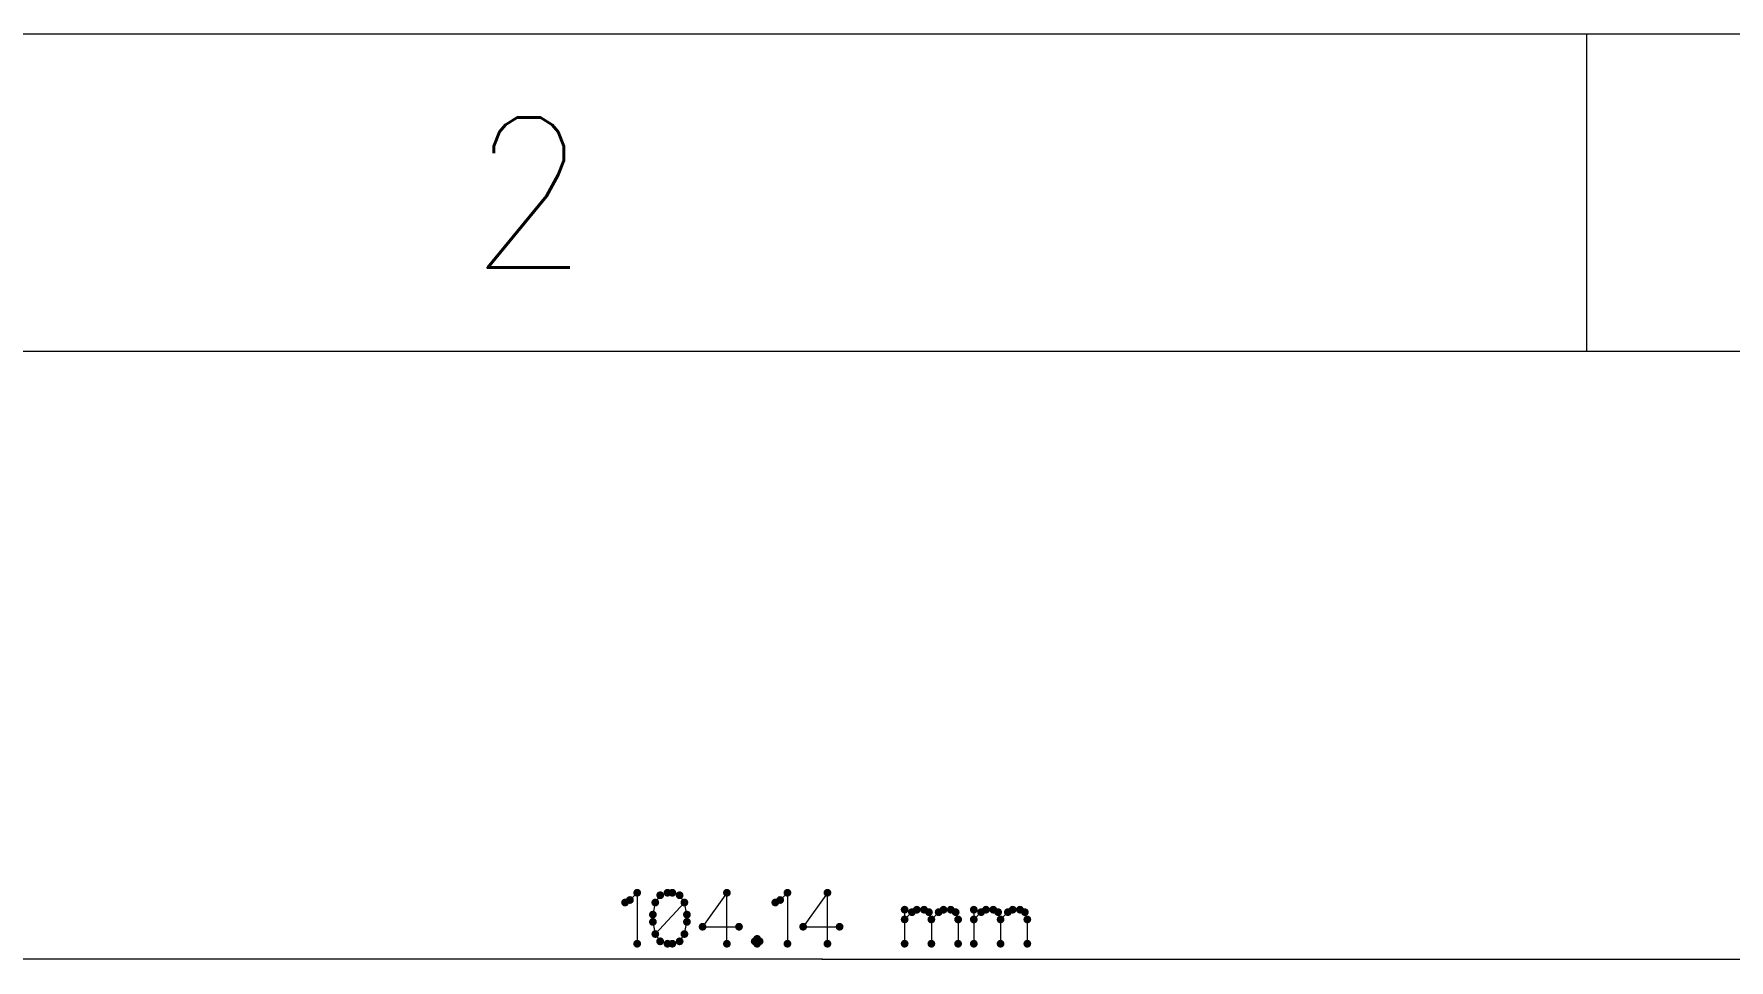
# Model space of a CAD drawing. Header units: millimetres. Extents: x 0 to 279, y 0 to 216.
# Drawn here: x 66.3 to 100.21, y 191.08 to 209.62 of the extents above; entities that cross this region are included whole.
import ezdxf

# ---------------------------------------------------------------- set-up
doc = ezdxf.new("R2010")
doc.units = ezdxf.units.MM
doc.layers.get('0').update_dxf_attribs({"lineweight": 0})
doc.layers.add('9.1 Drawing sheet', color=9, linetype='Continuous', lineweight=9)
doc.styles.add('textstyle9', font='Standard')

# ---------------------------------------------------------------- blocks, each defined once
blk = doc.blocks.new('Zoned border')
at = {"layer": '9.1 Drawing sheet'}
for p, q in [((6.35, 209.55), (273.05, 209.55)), ((97.367, 203.2), (97.367, 209.55))]:
    blk.add_line(p, q, dxfattribs=at)
at = {"layer": '9.1 Drawing sheet', "insert": (76.2, 206.375), "char_height": 3, "attachment_point": 5, "style": 'textstyle9'}
blk.add_mtext('2', dxfattribs=at)
blk = doc.blocks.new('Paper Frame')
at = {"layer": '9.1 Drawing sheet'}
blk.add_line((12.7, 203.2), (266.7, 203.2), dxfattribs=at)
blk.add_blockref('Zoned border', (0, 0), dxfattribs=at)
blk = doc.blocks.new('pcb')
h = blk.add_hatch(color=256)
edge = h.paths.add_edge_path(flags=0)
edge.add_arc((48.125, 42.097), 0.0785, 0, 360)
h = blk.add_hatch(color=256)
edge = h.paths.add_edge_path(flags=0)
edge.add_arc((48.222, 42.147), 0.0785, 0, 360)
h = blk.add_hatch(color=256)
edge = h.paths.add_edge_path(flags=0)
edge.add_arc((48.368, 42.292), 0.0785, 0, 360)
h = blk.add_hatch(color=256)
edge = h.paths.add_edge_path(flags=0)
edge.add_arc((48.73, 42.097), 0.0785, 0, 360)
h = blk.add_hatch(color=256)
edge = h.paths.add_edge_path(flags=0)
edge.add_arc((48.828, 42.243), 0.0785, 0, 360)
h = blk.add_hatch(color=256)
edge = h.paths.add_edge_path(flags=0)
edge.add_arc((48.974, 42.292), 0.0785, 0, 360)
h = blk.add_hatch(color=256)
edge = h.paths.add_edge_path(flags=0)
edge.add_arc((48.974, 42.292), 0.0785, 0, 360)
h = blk.add_hatch(color=256)
edge = h.paths.add_edge_path(flags=0)
edge.add_arc((49.071, 42.292), 0.0785, 0, 360)
h = blk.add_hatch(color=256)
edge = h.paths.add_edge_path(flags=0)
edge.add_arc((49.217, 42.243), 0.0785, 0, 360)
h = blk.add_hatch(color=256)
edge = h.paths.add_edge_path(flags=0)
edge.add_arc((49.313, 42.097), 0.0785, 0, 360)
h = blk.add_hatch(color=256)
edge = h.paths.add_edge_path(flags=0)
edge.add_arc((49.313, 42.097), 0.0785, 0, 360)
h = blk.add_hatch(color=256)
edge = h.paths.add_edge_path(flags=0)
edge.add_arc((50.163, 42.292), 0.0785, 0, 360)
h = blk.add_hatch(color=256)
edge = h.paths.add_edge_path(flags=0)
edge.add_arc((51.13, 42.097), 0.0785, 0, 360)
h = blk.add_hatch(color=256)
edge = h.paths.add_edge_path(flags=0)
edge.add_arc((51.228, 42.147), 0.0785, 0, 360)
h = blk.add_hatch(color=256)
edge = h.paths.add_edge_path(flags=0)
edge.add_arc((51.374, 42.292), 0.0785, 0, 360)
h = blk.add_hatch(color=256)
edge = h.paths.add_edge_path(flags=0)
edge.add_arc((52.174, 42.292), 0.0785, 0, 360)
h = blk.add_hatch(color=256)
edge = h.paths.add_edge_path(flags=0)
edge.add_arc((48.682, 41.855), 0.0785, 0, 360)
h = blk.add_hatch(color=256)
edge = h.paths.add_edge_path(flags=0)
edge.add_arc((48.682, 41.709), 0.0785, 0, 360)
h = blk.add_hatch(color=256)
edge = h.paths.add_edge_path(flags=0)
edge.add_arc((49.363, 41.855), 0.0785, 0, 360)
h = blk.add_hatch(color=256)
edge = h.paths.add_edge_path(flags=0)
edge.add_arc((49.363, 41.709), 0.0785, 0, 360)
h = blk.add_hatch(color=256)
edge = h.paths.add_edge_path(flags=0)
edge.add_arc((53.718, 41.953), 0.0785, 0, 360)
h = blk.add_hatch(color=256)
edge = h.paths.add_edge_path(flags=0)
edge.add_arc((53.718, 41.758), 0.0785, 0, 360)
h = blk.add_hatch(color=256)
edge = h.paths.add_edge_path(flags=0)
edge.add_arc((53.864, 41.904), 0.0785, 0, 360)
h = blk.add_hatch(color=256)
edge = h.paths.add_edge_path(flags=0)
edge.add_arc((53.962, 41.953), 0.0785, 0, 360)
h = blk.add_hatch(color=256)
edge = h.paths.add_edge_path(flags=0)
edge.add_arc((54.107, 41.953), 0.0785, 0, 360)
h = blk.add_hatch(color=256)
edge = h.paths.add_edge_path(flags=0)
edge.add_arc((54.204, 41.904), 0.0785, 0, 360)
h = blk.add_hatch(color=256)
edge = h.paths.add_edge_path(flags=0)
edge.add_arc((54.253, 41.758), 0.0785, 0, 360)
h = blk.add_hatch(color=256)
edge = h.paths.add_edge_path(flags=0)
edge.add_arc((54.253, 41.758), 0.0785, 0, 360)
h = blk.add_hatch(color=256)
edge = h.paths.add_edge_path(flags=0)
edge.add_arc((54.399, 41.904), 0.0785, 0, 360)
h = blk.add_hatch(color=256)
edge = h.paths.add_edge_path(flags=0)
edge.add_arc((54.496, 41.953), 0.0785, 0, 360)
h = blk.add_hatch(color=256)
edge = h.paths.add_edge_path(flags=0)
edge.add_arc((54.641, 41.953), 0.0785, 0, 360)
h = blk.add_hatch(color=256)
edge = h.paths.add_edge_path(flags=0)
edge.add_arc((54.739, 41.904), 0.0785, 0, 360)
h = blk.add_hatch(color=256)
edge = h.paths.add_edge_path(flags=0)
edge.add_arc((54.788, 41.758), 0.0785, 0, 360)
h = blk.add_hatch(color=256)
edge = h.paths.add_edge_path(flags=0)
edge.add_arc((55.102, 41.953), 0.0785, 0, 360)
h = blk.add_hatch(color=256)
edge = h.paths.add_edge_path(flags=0)
edge.add_arc((55.102, 41.758), 0.0785, 0, 360)
h = blk.add_hatch(color=256)
edge = h.paths.add_edge_path(flags=0)
edge.add_arc((55.248, 41.904), 0.0785, 0, 360)
h = blk.add_hatch(color=256)
edge = h.paths.add_edge_path(flags=0)
edge.add_arc((55.346, 41.953), 0.0785, 0, 360)
h = blk.add_hatch(color=256)
edge = h.paths.add_edge_path(flags=0)
edge.add_arc((55.491, 41.953), 0.0785, 0, 360)
h = blk.add_hatch(color=256)
edge = h.paths.add_edge_path(flags=0)
edge.add_arc((55.588, 41.904), 0.0785, 0, 360)
h = blk.add_hatch(color=256)
edge = h.paths.add_edge_path(flags=0)
edge.add_arc((55.637, 41.758), 0.0785, 0, 360)
h = blk.add_hatch(color=256)
edge = h.paths.add_edge_path(flags=0)
edge.add_arc((55.637, 41.758), 0.0785, 0, 360)
h = blk.add_hatch(color=256)
edge = h.paths.add_edge_path(flags=0)
edge.add_arc((55.783, 41.904), 0.0785, 0, 360)
h = blk.add_hatch(color=256)
edge = h.paths.add_edge_path(flags=0)
edge.add_arc((55.88, 41.953), 0.0785, 0, 360)
h = blk.add_hatch(color=256)
edge = h.paths.add_edge_path(flags=0)
edge.add_arc((56.025, 41.953), 0.0785, 0, 360)
h = blk.add_hatch(color=256)
edge = h.paths.add_edge_path(flags=0)
edge.add_arc((56.123, 41.904), 0.0785, 0, 360)
h = blk.add_hatch(color=256)
edge = h.paths.add_edge_path(flags=0)
edge.add_arc((56.172, 41.758), 0.0785, 0, 360)
h = blk.add_hatch(color=256)
edge = h.paths.add_edge_path(flags=0)
edge.add_arc((48.73, 41.466), 0.0785, 0, 360)
h = blk.add_hatch(color=256)
edge = h.paths.add_edge_path(flags=0)
edge.add_arc((48.73, 41.466), 0.0785, 0, 360)
h = blk.add_hatch(color=256)
edge = h.paths.add_edge_path(flags=0)
edge.add_arc((48.828, 41.32), 0.0785, 0, 360)
h = blk.add_hatch(color=256)
edge = h.paths.add_edge_path(flags=0)
edge.add_arc((49.217, 41.32), 0.0785, 0, 360)
h = blk.add_hatch(color=256)
edge = h.paths.add_edge_path(flags=0)
edge.add_arc((49.313, 41.466), 0.0785, 0, 360)
h = blk.add_hatch(color=256)
edge = h.paths.add_edge_path(flags=0)
edge.add_arc((49.676, 41.612), 0.0785, 0, 360)
h = blk.add_hatch(color=256)
edge = h.paths.add_edge_path(flags=0)
edge.add_arc((50.405, 41.612), 0.0785, 0, 360)
h = blk.add_hatch(color=256)
edge = h.paths.add_edge_path(flags=0)
edge.add_arc((50.719, 41.32), 0.0785, 0, 360)
h = blk.add_hatch(color=256)
edge = h.paths.add_edge_path(flags=0)
edge.add_arc((50.767, 41.37), 0.0785, 0, 360)
h = blk.add_hatch(color=256)
edge = h.paths.add_edge_path(flags=0)
edge.add_arc((50.767, 41.37), 0.0785, 0, 360)
h = blk.add_hatch(color=256)
edge = h.paths.add_edge_path(flags=0)
edge.add_arc((50.817, 41.32), 0.0785, 0, 360)
h = blk.add_hatch(color=256)
edge = h.paths.add_edge_path(flags=0)
edge.add_arc((51.688, 41.612), 0.0785, 0, 360)
h = blk.add_hatch(color=256)
edge = h.paths.add_edge_path(flags=0)
edge.add_arc((52.417, 41.612), 0.0785, 0, 360)
h = blk.add_hatch(color=256)
edge = h.paths.add_edge_path(flags=0)
edge.add_arc((48.368, 41.272), 0.0785, 0, 360)
h = blk.add_hatch(color=256)
edge = h.paths.add_edge_path(flags=0)
edge.add_arc((48.974, 41.272), 0.0785, 0, 360)
h = blk.add_hatch(color=256)
edge = h.paths.add_edge_path(flags=0)
edge.add_arc((49.071, 41.272), 0.0785, 0, 360)
h = blk.add_hatch(color=256)
edge = h.paths.add_edge_path(flags=0)
edge.add_arc((50.163, 41.272), 0.0785, 0, 360)
h = blk.add_hatch(color=256)
edge = h.paths.add_edge_path(flags=0)
edge.add_arc((50.767, 41.272), 0.0785, 0, 360)
h = blk.add_hatch(color=256)
edge = h.paths.add_edge_path(flags=0)
edge.add_arc((51.374, 41.272), 0.0785, 0, 360)
h = blk.add_hatch(color=256)
edge = h.paths.add_edge_path(flags=0)
edge.add_arc((52.174, 41.272), 0.0785, 0, 360)
h = blk.add_hatch(color=256)
edge = h.paths.add_edge_path(flags=0)
edge.add_arc((53.718, 41.272), 0.0785, 0, 360)
h = blk.add_hatch(color=256)
edge = h.paths.add_edge_path(flags=0)
edge.add_arc((54.253, 41.272), 0.0785, 0, 360)
h = blk.add_hatch(color=256)
edge = h.paths.add_edge_path(flags=0)
edge.add_arc((54.788, 41.272), 0.0785, 0, 360)
h = blk.add_hatch(color=256)
edge = h.paths.add_edge_path(flags=0)
edge.add_arc((55.102, 41.272), 0.0785, 0, 360)
h = blk.add_hatch(color=256)
edge = h.paths.add_edge_path(flags=0)
edge.add_arc((55.637, 41.272), 0.0785, 0, 360)
h = blk.add_hatch(color=256)
edge = h.paths.add_edge_path(flags=0)
edge.add_arc((56.172, 41.272), 0.0785, 0, 360)
h = blk.add_hatch(color=256)
edge = h.paths.add_edge_path(flags=0)
edge.add_arc((52.07, 40.962), 0.0175, 0, 360)
h = blk.add_hatch(color=256)
edge = h.paths.add_edge_path(flags=0)
edge.add_arc((52.07, 40.962), 0.0175, 0, 360)
at = {"flags": 128}
for points in [[(48.125, 42.097), (48.125, 42.097), (48.222, 42.147), (48.222, 42.147), (48.368, 42.292), (48.368, 42.292), (48.368, 41.272), (48.368, 41.272)], [(49.313, 42.097), (49.313, 42.097), (48.73, 41.466), (48.73, 41.466)], [(50.163, 41.272), (50.163, 41.272), (50.163, 42.292), (50.163, 42.292), (49.676, 41.612), (49.676, 41.612), (50.405, 41.612), (50.405, 41.612)], [(51.13, 42.097), (51.13, 42.097), (51.228, 42.147), (51.228, 42.147), (51.374, 42.292), (51.374, 42.292), (51.374, 41.272), (51.374, 41.272)], [(52.174, 41.272), (52.174, 41.272), (52.174, 42.292), (52.174, 42.292), (51.688, 41.612), (51.688, 41.612), (52.417, 41.612), (52.417, 41.612)], [(53.718, 41.953), (53.718, 41.953), (53.718, 41.272), (53.718, 41.272)], [(53.718, 41.758), (53.718, 41.758), (53.864, 41.904), (53.864, 41.904), (53.962, 41.953), (53.962, 41.953), (54.107, 41.953), (54.107, 41.953), (54.204, 41.904), (54.204, 41.904), (54.253, 41.758), (54.253, 41.758), (54.253, 41.272), (54.253, 41.272)], [(54.253, 41.758), (54.253, 41.758), (54.399, 41.904), (54.399, 41.904), (54.496, 41.953), (54.496, 41.953), (54.641, 41.953), (54.641, 41.953), (54.739, 41.904), (54.739, 41.904), (54.788, 41.758), (54.788, 41.758), (54.788, 41.272), (54.788, 41.272)], [(55.102, 41.953), (55.102, 41.953), (55.102, 41.272), (55.102, 41.272)], [(55.102, 41.758), (55.102, 41.758), (55.248, 41.904), (55.248, 41.904), (55.346, 41.953), (55.346, 41.953), (55.491, 41.953), (55.491, 41.953), (55.588, 41.904), (55.588, 41.904), (55.637, 41.758), (55.637, 41.758), (55.637, 41.272), (55.637, 41.272)], [(55.637, 41.758), (55.637, 41.758), (55.783, 41.904), (55.783, 41.904), (55.88, 41.953), (55.88, 41.953), (56.025, 41.953), (56.025, 41.953), (56.123, 41.904), (56.123, 41.904), (56.172, 41.758), (56.172, 41.758), (56.172, 41.272), (56.172, 41.272)], [(52.07, 40.962), (52.07, 40.962), (1, 40.962), (1, 40.962)], [(52.07, 40.962), (52.07, 40.962), (103.14, 40.962), (103.14, 40.962)]]:
    blk.add_lwpolyline(points, dxfattribs=at)
for points in [[(48.974, 42.292), (48.974, 42.292), (48.828, 42.243), (48.828, 42.243), (48.73, 42.097), (48.73, 42.097), (48.682, 41.855), (48.682, 41.855), (48.682, 41.709), (48.682, 41.709), (48.73, 41.466), (48.73, 41.466), (48.828, 41.32), (48.828, 41.32), (48.974, 41.272), (48.974, 41.272), (49.071, 41.272), (49.071, 41.272), (49.217, 41.32), (49.217, 41.32), (49.313, 41.466), (49.313, 41.466), (49.363, 41.709), (49.363, 41.709), (49.363, 41.855), (49.363, 41.855), (49.313, 42.097), (49.313, 42.097), (49.217, 42.243), (49.217, 42.243), (49.071, 42.292), (49.071, 42.292), (48.974, 42.292)], [(50.767, 41.37), (50.767, 41.37), (50.719, 41.32), (50.719, 41.32), (50.767, 41.272), (50.767, 41.272), (50.817, 41.32), (50.817, 41.32), (50.767, 41.37)]]:
    blk.add_lwpolyline(points, close=True, dxfattribs=at)

msp = doc.modelspace()

# ---------------------------------------------------------------- block references
at = {"color": 18}
msp.add_blockref('pcb', (30, 150.14), dxfattribs=at)
at = {"layer": '9.1 Drawing sheet', "color": 18}
msp.add_blockref('Paper Frame', (0, 0.07), dxfattribs=at)

doc.saveas('drawing.dxf')
